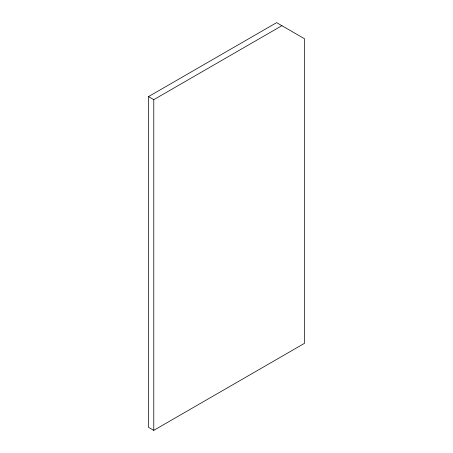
<?xml version="1.0" encoding="UTF-8"?>
<svg xmlns="http://www.w3.org/2000/svg" width="453" height="453" viewBox="0 0 453 453"><rect width="100%" height="100%" fill="white"/><g stroke="black" fill="none" stroke-linecap="round" stroke-linejoin="round"><path stroke-width="0.68" d="M148.499 96.619L276.619 22.65L304.501 38.748L304.501 343.329L153.777 430.35L148.499 427.304L148.499 96.619L153.777 99.666L281.891 25.696M153.777 99.666L153.777 430.35"/></g></svg>
